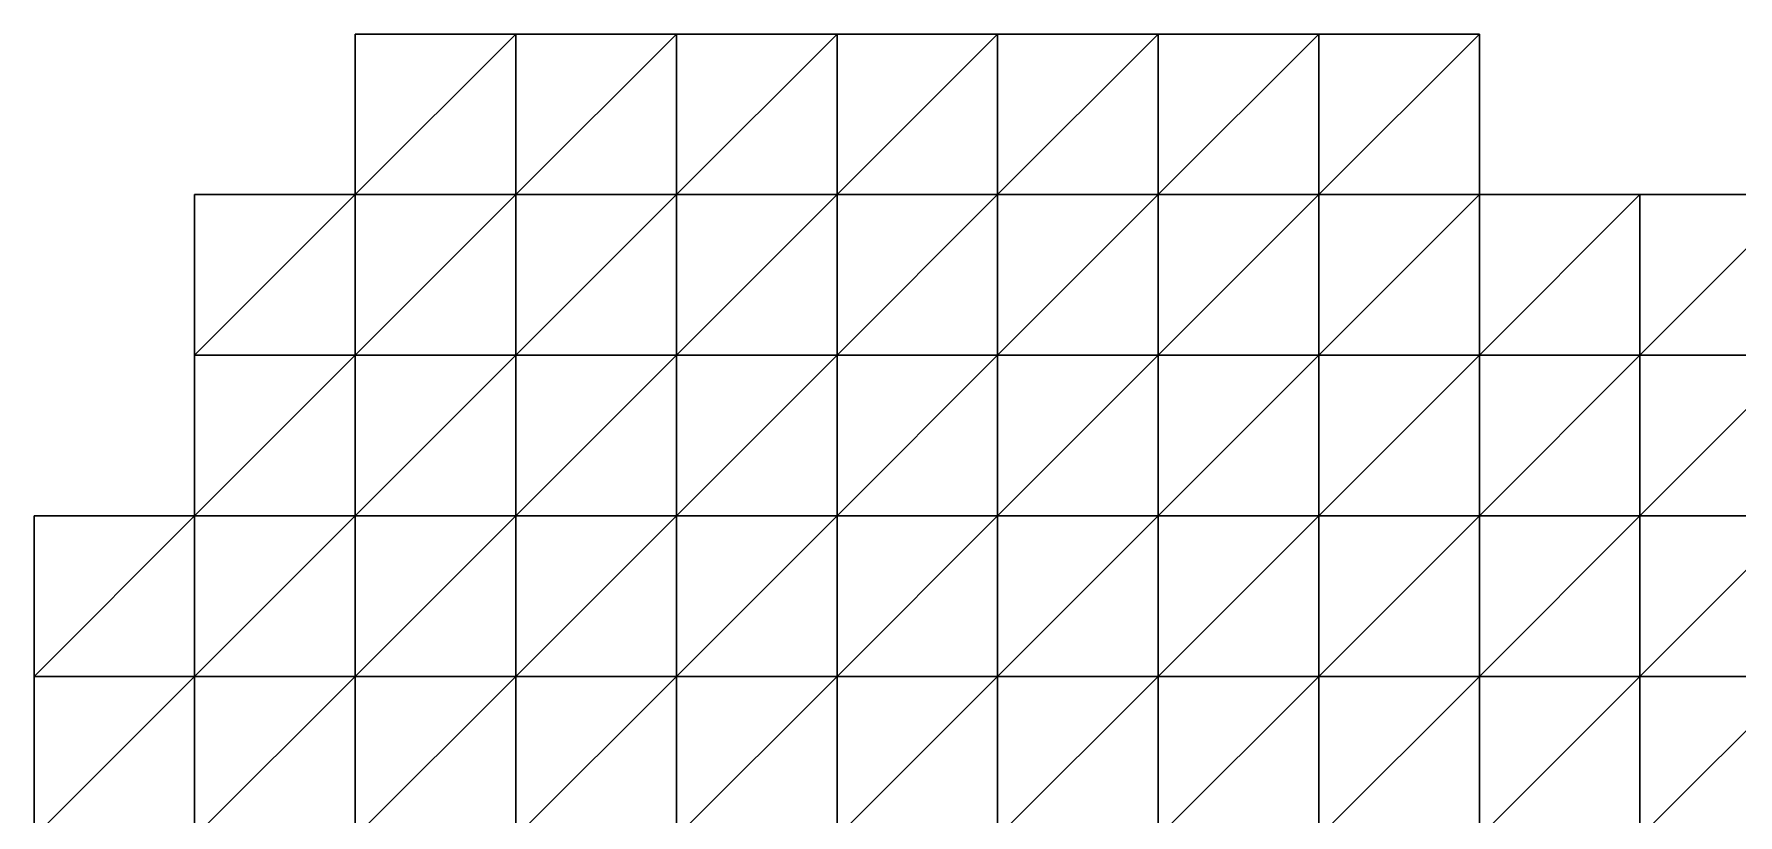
# Model space of a CAD drawing. Extents: x 292020 to 295740, y 4557680 to 4560040.
# Drawn here: x 292220 to 292432.2, y 4559102.7 to 4559200 of the extents above; entities that cross this region are included whole.
import ezdxf

# ---------------------------------------------------------------- set-up
doc = ezdxf.new("R2010")
doc.units = 0
doc.layers.add('RUN201_4_-_RUN201_NODOMAIN5_20X', color=7, linetype='CONTINUOUS')

msp = doc.modelspace()

# ---------------------------------------------------------------- linework, layer by layer
at = {"layer": 'RUN201_4_-_RUN201_NODOMAIN5_20X'}
for points in [[(292260, 4559200, 1780), (292260, 4559180, 1780), (292280, 4559200, 1780)], [(292280, 4559200, 1780), (292260, 4559180, 1780), (292280, 4559180, 1780)], [(292280, 4559200, 1800), (292260, 4559180, 1800), (292260, 4559200, 1800)], [(292280, 4559180, 1800), (292260, 4559180, 1800), (292280, 4559200, 1800)], [(292280, 4559200, 1780), (292260, 4559200, 1800), (292260, 4559200, 1780)], [(292280, 4559200, 1800), (292260, 4559200, 1800), (292280, 4559200, 1780)], [(292260, 4559200, 1780), (292260, 4559180, 1800), (292260, 4559180, 1780)], [(292260, 4559200, 1800), (292260, 4559180, 1800), (292260, 4559200, 1780)], [(292280, 4559200, 1780), (292280, 4559180, 1780), (292300, 4559200, 1780)], [(292300, 4559200, 1780), (292280, 4559180, 1780), (292300, 4559180, 1780)], [(292300, 4559200, 1800), (292280, 4559180, 1800), (292280, 4559200, 1800)], [(292300, 4559180, 1800), (292280, 4559180, 1800), (292300, 4559200, 1800)], [(292300, 4559200, 1780), (292280, 4559200, 1800), (292280, 4559200, 1780)], [(292300, 4559200, 1800), (292280, 4559200, 1800), (292300, 4559200, 1780)], [(292300, 4559200, 1780), (292300, 4559180, 1780), (292320, 4559200, 1780)], [(292320, 4559200, 1780), (292300, 4559180, 1780), (292320, 4559180, 1780)], [(292320, 4559200, 1780), (292300, 4559200, 1800), (292300, 4559200, 1780)], [(292320, 4559200, 1800), (292300, 4559200, 1800), (292320, 4559200, 1780)], [(292320, 4559200, 1820), (292300, 4559180, 1820), (292300, 4559200, 1820)], [(292320, 4559180, 1820), (292300, 4559180, 1820), (292320, 4559200, 1820)], [(292320, 4559200, 1800), (292300, 4559200, 1820), (292300, 4559200, 1800)], [(292320, 4559200, 1820), (292300, 4559200, 1820), (292320, 4559200, 1800)], [(292300, 4559200, 1800), (292300, 4559180, 1820), (292300, 4559180, 1800)], [(292300, 4559200, 1820), (292300, 4559180, 1820), (292300, 4559200, 1800)], [(292320, 4559200, 1780), (292320, 4559180, 1780), (292340, 4559200, 1780)], [(292340, 4559200, 1780), (292320, 4559180, 1780), (292340, 4559180, 1780)], [(292340, 4559200, 1780), (292320, 4559200, 1800), (292320, 4559200, 1780)], [(292340, 4559200, 1800), (292320, 4559200, 1800), (292340, 4559200, 1780)], [(292340, 4559200, 1820), (292320, 4559180, 1820), (292320, 4559200, 1820)], [(292340, 4559180, 1820), (292320, 4559180, 1820), (292340, 4559200, 1820)], [(292340, 4559200, 1800), (292320, 4559200, 1820), (292320, 4559200, 1800)], [(292340, 4559200, 1820), (292320, 4559200, 1820), (292340, 4559200, 1800)], [(292340, 4559200, 1780), (292340, 4559180, 1780), (292360, 4559200, 1780)], [(292360, 4559200, 1780), (292340, 4559180, 1780), (292360, 4559180, 1780)], [(292360, 4559200, 1780), (292340, 4559200, 1800), (292340, 4559200, 1780)], [(292360, 4559200, 1800), (292340, 4559200, 1800), (292360, 4559200, 1780)], [(292360, 4559200, 1820), (292340, 4559180, 1820), (292340, 4559200, 1820)], [(292360, 4559180, 1820), (292340, 4559180, 1820), (292360, 4559200, 1820)], [(292360, 4559200, 1800), (292340, 4559200, 1820), (292340, 4559200, 1800)], [(292360, 4559200, 1820), (292340, 4559200, 1820), (292360, 4559200, 1800)], [(292360, 4559180, 1780), (292360, 4559180, 1800), (292360, 4559200, 1780)], [(292360, 4559200, 1780), (292360, 4559180, 1800), (292360, 4559200, 1800)], [(292360, 4559200, 1800), (292360, 4559180, 1800), (292380, 4559200, 1800)], [(292380, 4559200, 1800), (292360, 4559180, 1800), (292380, 4559180, 1800)], [(292380, 4559200, 1820), (292360, 4559180, 1820), (292360, 4559200, 1820)], [(292380, 4559180, 1820), (292360, 4559180, 1820), (292380, 4559200, 1820)], [(292380, 4559200, 1800), (292360, 4559200, 1820), (292360, 4559200, 1800)], [(292380, 4559200, 1820), (292360, 4559200, 1820), (292380, 4559200, 1800)], [(292380, 4559200, 1800), (292380, 4559180, 1800), (292400, 4559200, 1800)], [(292400, 4559200, 1800), (292380, 4559180, 1800), (292400, 4559180, 1800)], [(292400, 4559200, 1820), (292380, 4559180, 1820), (292380, 4559200, 1820)], [(292400, 4559180, 1820), (292380, 4559180, 1820), (292400, 4559200, 1820)], [(292400, 4559200, 1800), (292380, 4559200, 1820), (292380, 4559200, 1800)], [(292400, 4559200, 1820), (292380, 4559200, 1820), (292400, 4559200, 1800)], [(292400, 4559180, 1800), (292400, 4559180, 1820), (292400, 4559200, 1800)], [(292400, 4559200, 1800), (292400, 4559180, 1820), (292400, 4559200, 1820)], [(292240, 4559180, 1780), (292240, 4559160, 1780), (292260, 4559180, 1780)], [(292260, 4559180, 1780), (292240, 4559160, 1780), (292260, 4559160, 1780)], [(292260, 4559180, 1800), (292240, 4559160, 1800), (292240, 4559180, 1800)], [(292260, 4559160, 1800), (292240, 4559160, 1800), (292260, 4559180, 1800)], [(292260, 4559180, 1780), (292240, 4559180, 1800), (292240, 4559180, 1780)], [(292260, 4559180, 1800), (292240, 4559180, 1800), (292260, 4559180, 1780)], [(292240, 4559180, 1780), (292240, 4559160, 1800), (292240, 4559160, 1780)], [(292240, 4559180, 1800), (292240, 4559160, 1800), (292240, 4559180, 1780)], [(292260, 4559180, 1760), (292260, 4559160, 1760), (292280, 4559180, 1760)], [(292280, 4559180, 1760), (292260, 4559160, 1760), (292280, 4559160, 1760)], [(292280, 4559180, 1760), (292260, 4559180, 1780), (292260, 4559180, 1760)], [(292280, 4559180, 1780), (292260, 4559180, 1780), (292280, 4559180, 1760)], [(292260, 4559180, 1760), (292260, 4559160, 1780), (292260, 4559160, 1760)], [(292260, 4559180, 1780), (292260, 4559160, 1780), (292260, 4559180, 1760)], [(292280, 4559180, 1800), (292260, 4559160, 1800), (292260, 4559180, 1800)], [(292280, 4559160, 1800), (292260, 4559160, 1800), (292280, 4559180, 1800)], [(292280, 4559180, 1760), (292280, 4559160, 1760), (292300, 4559180, 1760)], [(292300, 4559180, 1760), (292280, 4559160, 1760), (292300, 4559160, 1760)], [(292300, 4559180, 1760), (292280, 4559180, 1780), (292280, 4559180, 1760)], [(292300, 4559180, 1780), (292280, 4559180, 1780), (292300, 4559180, 1760)], [(292300, 4559180, 1800), (292280, 4559160, 1800), (292280, 4559180, 1800)], [(292300, 4559160, 1800), (292280, 4559160, 1800), (292300, 4559180, 1800)], [(292300, 4559180, 1760), (292300, 4559160, 1760), (292320, 4559180, 1760)], [(292320, 4559180, 1760), (292300, 4559160, 1760), (292320, 4559160, 1760)], [(292320, 4559180, 1760), (292300, 4559180, 1780), (292300, 4559180, 1760)], [(292320, 4559180, 1780), (292300, 4559180, 1780), (292320, 4559180, 1760)], [(292320, 4559180, 1820), (292300, 4559160, 1820), (292300, 4559180, 1820)], [(292320, 4559160, 1820), (292300, 4559160, 1820), (292320, 4559180, 1820)], [(292300, 4559180, 1800), (292300, 4559160, 1820), (292300, 4559160, 1800)], [(292300, 4559180, 1820), (292300, 4559160, 1820), (292300, 4559180, 1800)], [(292320, 4559180, 1760), (292320, 4559160, 1760), (292340, 4559180, 1760)], [(292340, 4559180, 1760), (292320, 4559160, 1760), (292340, 4559160, 1760)], [(292340, 4559180, 1760), (292320, 4559180, 1780), (292320, 4559180, 1760)], [(292340, 4559180, 1780), (292320, 4559180, 1780), (292340, 4559180, 1760)], [(292340, 4559180, 1820), (292320, 4559160, 1820), (292320, 4559180, 1820)], [(292340, 4559160, 1820), (292320, 4559160, 1820), (292340, 4559180, 1820)], [(292340, 4559180, 1760), (292340, 4559160, 1760), (292360, 4559180, 1760)], [(292360, 4559180, 1760), (292340, 4559160, 1760), (292360, 4559160, 1760)], [(292360, 4559180, 1760), (292340, 4559180, 1780), (292340, 4559180, 1760)], [(292360, 4559180, 1780), (292340, 4559180, 1780), (292360, 4559180, 1760)], [(292360, 4559180, 1820), (292340, 4559160, 1820), (292340, 4559180, 1820)], [(292360, 4559160, 1820), (292340, 4559160, 1820), (292360, 4559180, 1820)], [(292360, 4559160, 1760), (292360, 4559160, 1780), (292360, 4559180, 1760)], [(292360, 4559180, 1760), (292360, 4559160, 1780), (292360, 4559180, 1780)], [(292360, 4559180, 1780), (292360, 4559160, 1780), (292380, 4559180, 1780)], [(292380, 4559180, 1780), (292360, 4559160, 1780), (292380, 4559160, 1780)], [(292380, 4559180, 1780), (292360, 4559180, 1800), (292360, 4559180, 1780)], [(292380, 4559180, 1800), (292360, 4559180, 1800), (292380, 4559180, 1780)], [(292380, 4559180, 1820), (292360, 4559160, 1820), (292360, 4559180, 1820)], [(292380, 4559160, 1820), (292360, 4559160, 1820), (292380, 4559180, 1820)], [(292380, 4559180, 1780), (292380, 4559160, 1780), (292400, 4559180, 1780)], [(292400, 4559180, 1780), (292380, 4559160, 1780), (292400, 4559160, 1780)], [(292400, 4559180, 1780), (292380, 4559180, 1800), (292380, 4559180, 1780)], [(292400, 4559180, 1800), (292380, 4559180, 1800), (292400, 4559180, 1780)], [(292400, 4559180, 1820), (292380, 4559160, 1820), (292380, 4559180, 1820)], [(292400, 4559160, 1820), (292380, 4559160, 1820), (292400, 4559180, 1820)], [(292400, 4559160, 1780), (292400, 4559160, 1800), (292400, 4559180, 1780)], [(292400, 4559180, 1780), (292400, 4559160, 1800), (292400, 4559180, 1800)], [(292400, 4559180, 1800), (292400, 4559160, 1800), (292420, 4559180, 1800)], [(292420, 4559180, 1800), (292400, 4559160, 1800), (292420, 4559160, 1800)], [(292420, 4559180, 1820), (292400, 4559160, 1820), (292400, 4559180, 1820)], [(292420, 4559160, 1820), (292400, 4559160, 1820), (292420, 4559180, 1820)], [(292420, 4559180, 1800), (292400, 4559180, 1820), (292400, 4559180, 1800)], [(292420, 4559180, 1820), (292400, 4559180, 1820), (292420, 4559180, 1800)], [(292420, 4559180, 1800), (292420, 4559160, 1800), (292440, 4559180, 1800)], [(292440, 4559180, 1800), (292420, 4559160, 1800), (292440, 4559160, 1800)], [(292440, 4559180, 1820), (292420, 4559160, 1820), (292420, 4559180, 1820)], [(292440, 4559160, 1820), (292420, 4559160, 1820), (292440, 4559180, 1820)], [(292440, 4559180, 1800), (292420, 4559180, 1820), (292420, 4559180, 1800)], [(292440, 4559180, 1820), (292420, 4559180, 1820), (292440, 4559180, 1800)], [(292240, 4559160, 1780), (292240, 4559140, 1780), (292260, 4559160, 1780)], [(292260, 4559160, 1780), (292240, 4559140, 1780), (292260, 4559140, 1780)], [(292260, 4559160, 1800), (292240, 4559140, 1800), (292240, 4559160, 1800)], [(292260, 4559140, 1800), (292240, 4559140, 1800), (292260, 4559160, 1800)], [(292240, 4559160, 1780), (292240, 4559140, 1800), (292240, 4559140, 1780)], [(292240, 4559160, 1800), (292240, 4559140, 1800), (292240, 4559160, 1780)], [(292260, 4559160, 1760), (292260, 4559140, 1760), (292280, 4559160, 1760)], [(292280, 4559160, 1760), (292260, 4559140, 1760), (292280, 4559140, 1760)], [(292260, 4559160, 1760), (292260, 4559140, 1780), (292260, 4559140, 1760)], [(292260, 4559160, 1780), (292260, 4559140, 1780), (292260, 4559160, 1760)], [(292280, 4559160, 1800), (292260, 4559140, 1800), (292260, 4559160, 1800)], [(292280, 4559140, 1800), (292260, 4559140, 1800), (292280, 4559160, 1800)], [(292280, 4559160, 1760), (292280, 4559140, 1760), (292300, 4559160, 1760)], [(292300, 4559160, 1760), (292280, 4559140, 1760), (292300, 4559140, 1760)], [(292300, 4559160, 1800), (292280, 4559140, 1800), (292280, 4559160, 1800)], [(292300, 4559140, 1800), (292280, 4559140, 1800), (292300, 4559160, 1800)], [(292300, 4559160, 1760), (292300, 4559140, 1760), (292320, 4559160, 1760)], [(292320, 4559160, 1760), (292300, 4559140, 1760), (292320, 4559140, 1760)], [(292320, 4559160, 1820), (292300, 4559140, 1820), (292300, 4559160, 1820)], [(292320, 4559140, 1820), (292300, 4559140, 1820), (292320, 4559160, 1820)], [(292300, 4559160, 1800), (292300, 4559140, 1820), (292300, 4559140, 1800)], [(292300, 4559160, 1820), (292300, 4559140, 1820), (292300, 4559160, 1800)], [(292320, 4559160, 1740), (292320, 4559140, 1740), (292340, 4559160, 1740)], [(292340, 4559160, 1740), (292320, 4559140, 1740), (292340, 4559140, 1740)], [(292340, 4559160, 1740), (292320, 4559160, 1760), (292320, 4559160, 1740)], [(292340, 4559160, 1760), (292320, 4559160, 1760), (292340, 4559160, 1740)], [(292320, 4559160, 1740), (292320, 4559140, 1760), (292320, 4559140, 1740)], [(292320, 4559160, 1760), (292320, 4559140, 1760), (292320, 4559160, 1740)], [(292340, 4559160, 1820), (292320, 4559140, 1820), (292320, 4559160, 1820)], [(292340, 4559140, 1820), (292320, 4559140, 1820), (292340, 4559160, 1820)], [(292340, 4559160, 1740), (292340, 4559140, 1740), (292360, 4559160, 1740)], [(292360, 4559160, 1740), (292340, 4559140, 1740), (292360, 4559140, 1740)], [(292360, 4559160, 1740), (292340, 4559160, 1760), (292340, 4559160, 1740)], [(292360, 4559160, 1760), (292340, 4559160, 1760), (292360, 4559160, 1740)], [(292360, 4559160, 1820), (292340, 4559140, 1820), (292340, 4559160, 1820)], [(292360, 4559140, 1820), (292340, 4559140, 1820), (292360, 4559160, 1820)], [(292360, 4559140, 1740), (292360, 4559140, 1760), (292360, 4559160, 1740)], [(292360, 4559160, 1740), (292360, 4559140, 1760), (292360, 4559160, 1760)], [(292360, 4559160, 1760), (292360, 4559140, 1760), (292380, 4559160, 1760)], [(292380, 4559160, 1760), (292360, 4559140, 1760), (292380, 4559140, 1760)], [(292380, 4559160, 1760), (292360, 4559160, 1780), (292360, 4559160, 1760)], [(292380, 4559160, 1780), (292360, 4559160, 1780), (292380, 4559160, 1760)], [(292380, 4559160, 1820), (292360, 4559140, 1820), (292360, 4559160, 1820)], [(292380, 4559140, 1820), (292360, 4559140, 1820), (292380, 4559160, 1820)], [(292380, 4559160, 1760), (292380, 4559140, 1760), (292400, 4559160, 1760)], [(292400, 4559160, 1760), (292380, 4559140, 1760), (292400, 4559140, 1760)], [(292400, 4559160, 1760), (292380, 4559160, 1780), (292380, 4559160, 1760)], [(292400, 4559160, 1780), (292380, 4559160, 1780), (292400, 4559160, 1760)], [(292400, 4559160, 1820), (292380, 4559140, 1820), (292380, 4559160, 1820)], [(292400, 4559140, 1820), (292380, 4559140, 1820), (292400, 4559160, 1820)], [(292400, 4559140, 1760), (292400, 4559140, 1780), (292400, 4559160, 1760)], [(292400, 4559160, 1760), (292400, 4559140, 1780), (292400, 4559160, 1780)], [(292400, 4559160, 1780), (292400, 4559140, 1780), (292420, 4559160, 1780)], [(292420, 4559160, 1780), (292400, 4559140, 1780), (292420, 4559140, 1780)], [(292420, 4559160, 1780), (292400, 4559160, 1800), (292400, 4559160, 1780)], [(292420, 4559160, 1800), (292400, 4559160, 1800), (292420, 4559160, 1780)], [(292420, 4559160, 1820), (292400, 4559140, 1820), (292400, 4559160, 1820)], [(292420, 4559140, 1820), (292400, 4559140, 1820), (292420, 4559160, 1820)], [(292420, 4559160, 1780), (292420, 4559140, 1780), (292440, 4559160, 1780)], [(292440, 4559160, 1780), (292420, 4559140, 1780), (292440, 4559140, 1780)], [(292440, 4559160, 1780), (292420, 4559160, 1800), (292420, 4559160, 1780)], [(292440, 4559160, 1800), (292420, 4559160, 1800), (292440, 4559160, 1780)], [(292440, 4559160, 1820), (292420, 4559140, 1820), (292420, 4559160, 1820)], [(292440, 4559140, 1820), (292420, 4559140, 1820), (292440, 4559160, 1820)], [(292220, 4559140, 1780), (292220, 4559120, 1780), (292240, 4559140, 1780)], [(292240, 4559140, 1780), (292220, 4559120, 1780), (292240, 4559120, 1780)], [(292240, 4559140, 1800), (292220, 4559120, 1800), (292220, 4559140, 1800)], [(292240, 4559120, 1800), (292220, 4559120, 1800), (292240, 4559140, 1800)], [(292240, 4559140, 1780), (292220, 4559140, 1800), (292220, 4559140, 1780)], [(292240, 4559140, 1800), (292220, 4559140, 1800), (292240, 4559140, 1780)], [(292220, 4559140, 1780), (292220, 4559120, 1800), (292220, 4559120, 1780)], [(292220, 4559140, 1800), (292220, 4559120, 1800), (292220, 4559140, 1780)], [(292240, 4559140, 1760), (292240, 4559120, 1760), (292260, 4559140, 1760)], [(292260, 4559140, 1760), (292240, 4559120, 1760), (292260, 4559120, 1760)], [(292260, 4559140, 1760), (292240, 4559140, 1780), (292240, 4559140, 1760)], [(292260, 4559140, 1780), (292240, 4559140, 1780), (292260, 4559140, 1760)], [(292240, 4559140, 1760), (292240, 4559120, 1780), (292240, 4559120, 1760)], [(292240, 4559140, 1780), (292240, 4559120, 1780), (292240, 4559140, 1760)], [(292260, 4559140, 1800), (292240, 4559120, 1800), (292240, 4559140, 1800)], [(292260, 4559120, 1800), (292240, 4559120, 1800), (292260, 4559140, 1800)], [(292260, 4559140, 1760), (292260, 4559120, 1760), (292280, 4559140, 1760)], [(292280, 4559140, 1760), (292260, 4559120, 1760), (292280, 4559120, 1760)], [(292280, 4559140, 1800), (292260, 4559120, 1800), (292260, 4559140, 1800)], [(292280, 4559120, 1800), (292260, 4559120, 1800), (292280, 4559140, 1800)], [(292280, 4559140, 1760), (292280, 4559120, 1760), (292300, 4559140, 1760)], [(292300, 4559140, 1760), (292280, 4559120, 1760), (292300, 4559120, 1760)], [(292300, 4559140, 1820), (292280, 4559120, 1820), (292280, 4559140, 1820)], [(292300, 4559120, 1820), (292280, 4559120, 1820), (292300, 4559140, 1820)], [(292300, 4559140, 1800), (292280, 4559140, 1820), (292280, 4559140, 1800)], [(292300, 4559140, 1820), (292280, 4559140, 1820), (292300, 4559140, 1800)], [(292280, 4559140, 1800), (292280, 4559120, 1820), (292280, 4559120, 1800)], [(292280, 4559140, 1820), (292280, 4559120, 1820), (292280, 4559140, 1800)], [(292300, 4559140, 1740), (292300, 4559120, 1740), (292320, 4559140, 1740)], [(292320, 4559140, 1740), (292300, 4559120, 1740), (292320, 4559120, 1740)], [(292320, 4559140, 1740), (292300, 4559140, 1760), (292300, 4559140, 1740)], [(292320, 4559140, 1760), (292300, 4559140, 1760), (292320, 4559140, 1740)], [(292300, 4559140, 1740), (292300, 4559120, 1760), (292300, 4559120, 1740)], [(292300, 4559140, 1760), (292300, 4559120, 1760), (292300, 4559140, 1740)], [(292320, 4559140, 1820), (292300, 4559120, 1820), (292300, 4559140, 1820)], [(292320, 4559120, 1820), (292300, 4559120, 1820), (292320, 4559140, 1820)], [(292320, 4559120, 1740), (292320, 4559120, 1760), (292320, 4559140, 1740)], [(292320, 4559140, 1740), (292320, 4559120, 1760), (292320, 4559140, 1760)], [(292320, 4559140, 1740), (292320, 4559140, 1760), (292340, 4559140, 1740)], [(292340, 4559140, 1740), (292320, 4559140, 1760), (292340, 4559140, 1760)], [(292320, 4559140, 1760), (292320, 4559120, 1760), (292340, 4559140, 1760)], [(292340, 4559140, 1760), (292320, 4559120, 1760), (292340, 4559120, 1760)], [(292340, 4559140, 1820), (292320, 4559120, 1820), (292320, 4559140, 1820)], [(292340, 4559120, 1820), (292320, 4559120, 1820), (292340, 4559140, 1820)], [(292340, 4559140, 1740), (292340, 4559120, 1740), (292360, 4559140, 1740)], [(292360, 4559140, 1740), (292340, 4559120, 1740), (292360, 4559120, 1740)], [(292340, 4559140, 1740), (292340, 4559120, 1760), (292340, 4559120, 1740)], [(292340, 4559140, 1760), (292340, 4559120, 1760), (292340, 4559140, 1740)], [(292360, 4559140, 1820), (292340, 4559120, 1820), (292340, 4559140, 1820)], [(292360, 4559120, 1820), (292340, 4559120, 1820), (292360, 4559140, 1820)], [(292360, 4559140, 1740), (292360, 4559120, 1740), (292380, 4559140, 1740)], [(292380, 4559140, 1740), (292360, 4559120, 1740), (292380, 4559120, 1740)], [(292380, 4559140, 1740), (292360, 4559140, 1760), (292360, 4559140, 1740)], [(292380, 4559140, 1760), (292360, 4559140, 1760), (292380, 4559140, 1740)], [(292380, 4559140, 1820), (292360, 4559120, 1820), (292360, 4559140, 1820)], [(292380, 4559120, 1820), (292360, 4559120, 1820), (292380, 4559140, 1820)], [(292380, 4559120, 1740), (292380, 4559120, 1760), (292380, 4559140, 1740)], [(292380, 4559140, 1740), (292380, 4559120, 1760), (292380, 4559140, 1760)], [(292380, 4559140, 1760), (292380, 4559120, 1760), (292400, 4559140, 1760)], [(292400, 4559140, 1760), (292380, 4559120, 1760), (292400, 4559120, 1760)], [(292400, 4559140, 1820), (292380, 4559120, 1820), (292380, 4559140, 1820)], [(292400, 4559120, 1820), (292380, 4559120, 1820), (292400, 4559140, 1820)], [(292400, 4559140, 1760), (292400, 4559120, 1760), (292420, 4559140, 1760)], [(292420, 4559140, 1760), (292400, 4559120, 1760), (292420, 4559120, 1760)], [(292420, 4559140, 1760), (292400, 4559140, 1780), (292400, 4559140, 1760)], [(292420, 4559140, 1780), (292400, 4559140, 1780), (292420, 4559140, 1760)], [(292420, 4559140, 1820), (292400, 4559120, 1820), (292400, 4559140, 1820)], [(292420, 4559120, 1820), (292400, 4559120, 1820), (292420, 4559140, 1820)], [(292420, 4559120, 1760), (292420, 4559120, 1780), (292420, 4559140, 1760)], [(292420, 4559140, 1760), (292420, 4559120, 1780), (292420, 4559140, 1780)], [(292420, 4559140, 1780), (292420, 4559120, 1780), (292440, 4559140, 1780)], [(292440, 4559140, 1780), (292420, 4559120, 1780), (292440, 4559120, 1780)], [(292440, 4559140, 1820), (292420, 4559120, 1820), (292420, 4559140, 1820)], [(292440, 4559120, 1820), (292420, 4559120, 1820), (292440, 4559140, 1820)], [(292220, 4559120, 1780), (292220, 4559100, 1780), (292240, 4559120, 1780)], [(292240, 4559120, 1780), (292220, 4559100, 1780), (292240, 4559100, 1780)], [(292240, 4559120, 1800), (292220, 4559100, 1800), (292220, 4559120, 1800)], [(292240, 4559100, 1800), (292220, 4559100, 1800), (292240, 4559120, 1800)], [(292220, 4559120, 1780), (292220, 4559100, 1800), (292220, 4559100, 1780)], [(292220, 4559120, 1800), (292220, 4559100, 1800), (292220, 4559120, 1780)], [(292240, 4559120, 1760), (292240, 4559100, 1760), (292260, 4559120, 1760)], [(292260, 4559120, 1760), (292240, 4559100, 1760), (292260, 4559100, 1760)], [(292240, 4559120, 1760), (292240, 4559100, 1780), (292240, 4559100, 1760)], [(292240, 4559120, 1780), (292240, 4559100, 1780), (292240, 4559120, 1760)], [(292260, 4559120, 1800), (292240, 4559100, 1800), (292240, 4559120, 1800)], [(292260, 4559100, 1800), (292240, 4559100, 1800), (292260, 4559120, 1800)], [(292260, 4559120, 1760), (292260, 4559100, 1760), (292280, 4559120, 1760)], [(292280, 4559120, 1760), (292260, 4559100, 1760), (292280, 4559100, 1760)], [(292280, 4559120, 1800), (292260, 4559100, 1800), (292260, 4559120, 1800)], [(292280, 4559100, 1800), (292260, 4559100, 1800), (292280, 4559120, 1800)], [(292280, 4559120, 1760), (292280, 4559100, 1760), (292300, 4559120, 1760)], [(292300, 4559120, 1760), (292280, 4559100, 1760), (292300, 4559100, 1760)], [(292300, 4559120, 1820), (292280, 4559100, 1820), (292280, 4559120, 1820)], [(292300, 4559100, 1820), (292280, 4559100, 1820), (292300, 4559120, 1820)], [(292280, 4559120, 1800), (292280, 4559100, 1820), (292280, 4559100, 1800)], [(292280, 4559120, 1820), (292280, 4559100, 1820), (292280, 4559120, 1800)], [(292300, 4559120, 1740), (292300, 4559120, 1760), (292320, 4559120, 1740)], [(292320, 4559120, 1740), (292300, 4559120, 1760), (292320, 4559120, 1760)], [(292300, 4559120, 1760), (292300, 4559100, 1760), (292320, 4559120, 1760)], [(292320, 4559120, 1760), (292300, 4559100, 1760), (292320, 4559100, 1760)], [(292320, 4559120, 1820), (292300, 4559100, 1820), (292300, 4559120, 1820)], [(292320, 4559100, 1820), (292300, 4559100, 1820), (292320, 4559120, 1820)], [(292320, 4559120, 1760), (292320, 4559100, 1760), (292340, 4559120, 1760)], [(292340, 4559120, 1760), (292320, 4559100, 1760), (292340, 4559100, 1760)], [(292340, 4559120, 1820), (292320, 4559100, 1820), (292320, 4559120, 1820)], [(292340, 4559100, 1820), (292320, 4559100, 1820), (292340, 4559120, 1820)], [(292340, 4559120, 1740), (292340, 4559120, 1760), (292360, 4559120, 1740)], [(292360, 4559120, 1740), (292340, 4559120, 1760), (292360, 4559120, 1760)], [(292340, 4559120, 1760), (292340, 4559100, 1760), (292360, 4559120, 1760)], [(292360, 4559120, 1760), (292340, 4559100, 1760), (292360, 4559100, 1760)], [(292360, 4559120, 1820), (292340, 4559100, 1820), (292340, 4559120, 1820)], [(292360, 4559100, 1820), (292340, 4559100, 1820), (292360, 4559120, 1820)], [(292360, 4559120, 1740), (292360, 4559120, 1760), (292380, 4559120, 1740)], [(292380, 4559120, 1740), (292360, 4559120, 1760), (292380, 4559120, 1760)], [(292360, 4559120, 1760), (292360, 4559100, 1760), (292380, 4559120, 1760)], [(292380, 4559120, 1760), (292360, 4559100, 1760), (292380, 4559100, 1760)], [(292380, 4559120, 1820), (292360, 4559100, 1820), (292360, 4559120, 1820)], [(292380, 4559100, 1820), (292360, 4559100, 1820), (292380, 4559120, 1820)], [(292380, 4559100, 1760), (292380, 4559100, 1780), (292380, 4559120, 1760)], [(292380, 4559120, 1760), (292380, 4559100, 1780), (292380, 4559120, 1780)], [(292380, 4559120, 1760), (292380, 4559120, 1780), (292400, 4559120, 1760)], [(292400, 4559120, 1760), (292380, 4559120, 1780), (292400, 4559120, 1780)], [(292380, 4559120, 1780), (292380, 4559100, 1780), (292400, 4559120, 1780)], [(292400, 4559120, 1780), (292380, 4559100, 1780), (292400, 4559100, 1780)], [(292400, 4559120, 1820), (292380, 4559100, 1820), (292380, 4559120, 1820)], [(292400, 4559100, 1820), (292380, 4559100, 1820), (292400, 4559120, 1820)], [(292400, 4559120, 1760), (292400, 4559120, 1780), (292420, 4559120, 1760)], [(292420, 4559120, 1760), (292400, 4559120, 1780), (292420, 4559120, 1780)], [(292400, 4559120, 1780), (292400, 4559100, 1780), (292420, 4559120, 1780)], [(292420, 4559120, 1780), (292400, 4559100, 1780), (292420, 4559100, 1780)], [(292420, 4559120, 1820), (292400, 4559100, 1820), (292400, 4559120, 1820)], [(292420, 4559100, 1820), (292400, 4559100, 1820), (292420, 4559120, 1820)], [(292420, 4559120, 1780), (292420, 4559100, 1780), (292440, 4559120, 1780)], [(292440, 4559120, 1780), (292420, 4559100, 1780), (292440, 4559100, 1780)], [(292440, 4559120, 1820), (292420, 4559100, 1820), (292420, 4559120, 1820)], [(292440, 4559100, 1820), (292420, 4559100, 1820), (292440, 4559120, 1820)]]:
    msp.add_3dface(points, dxfattribs=at)

doc.saveas('drawing.dxf')
